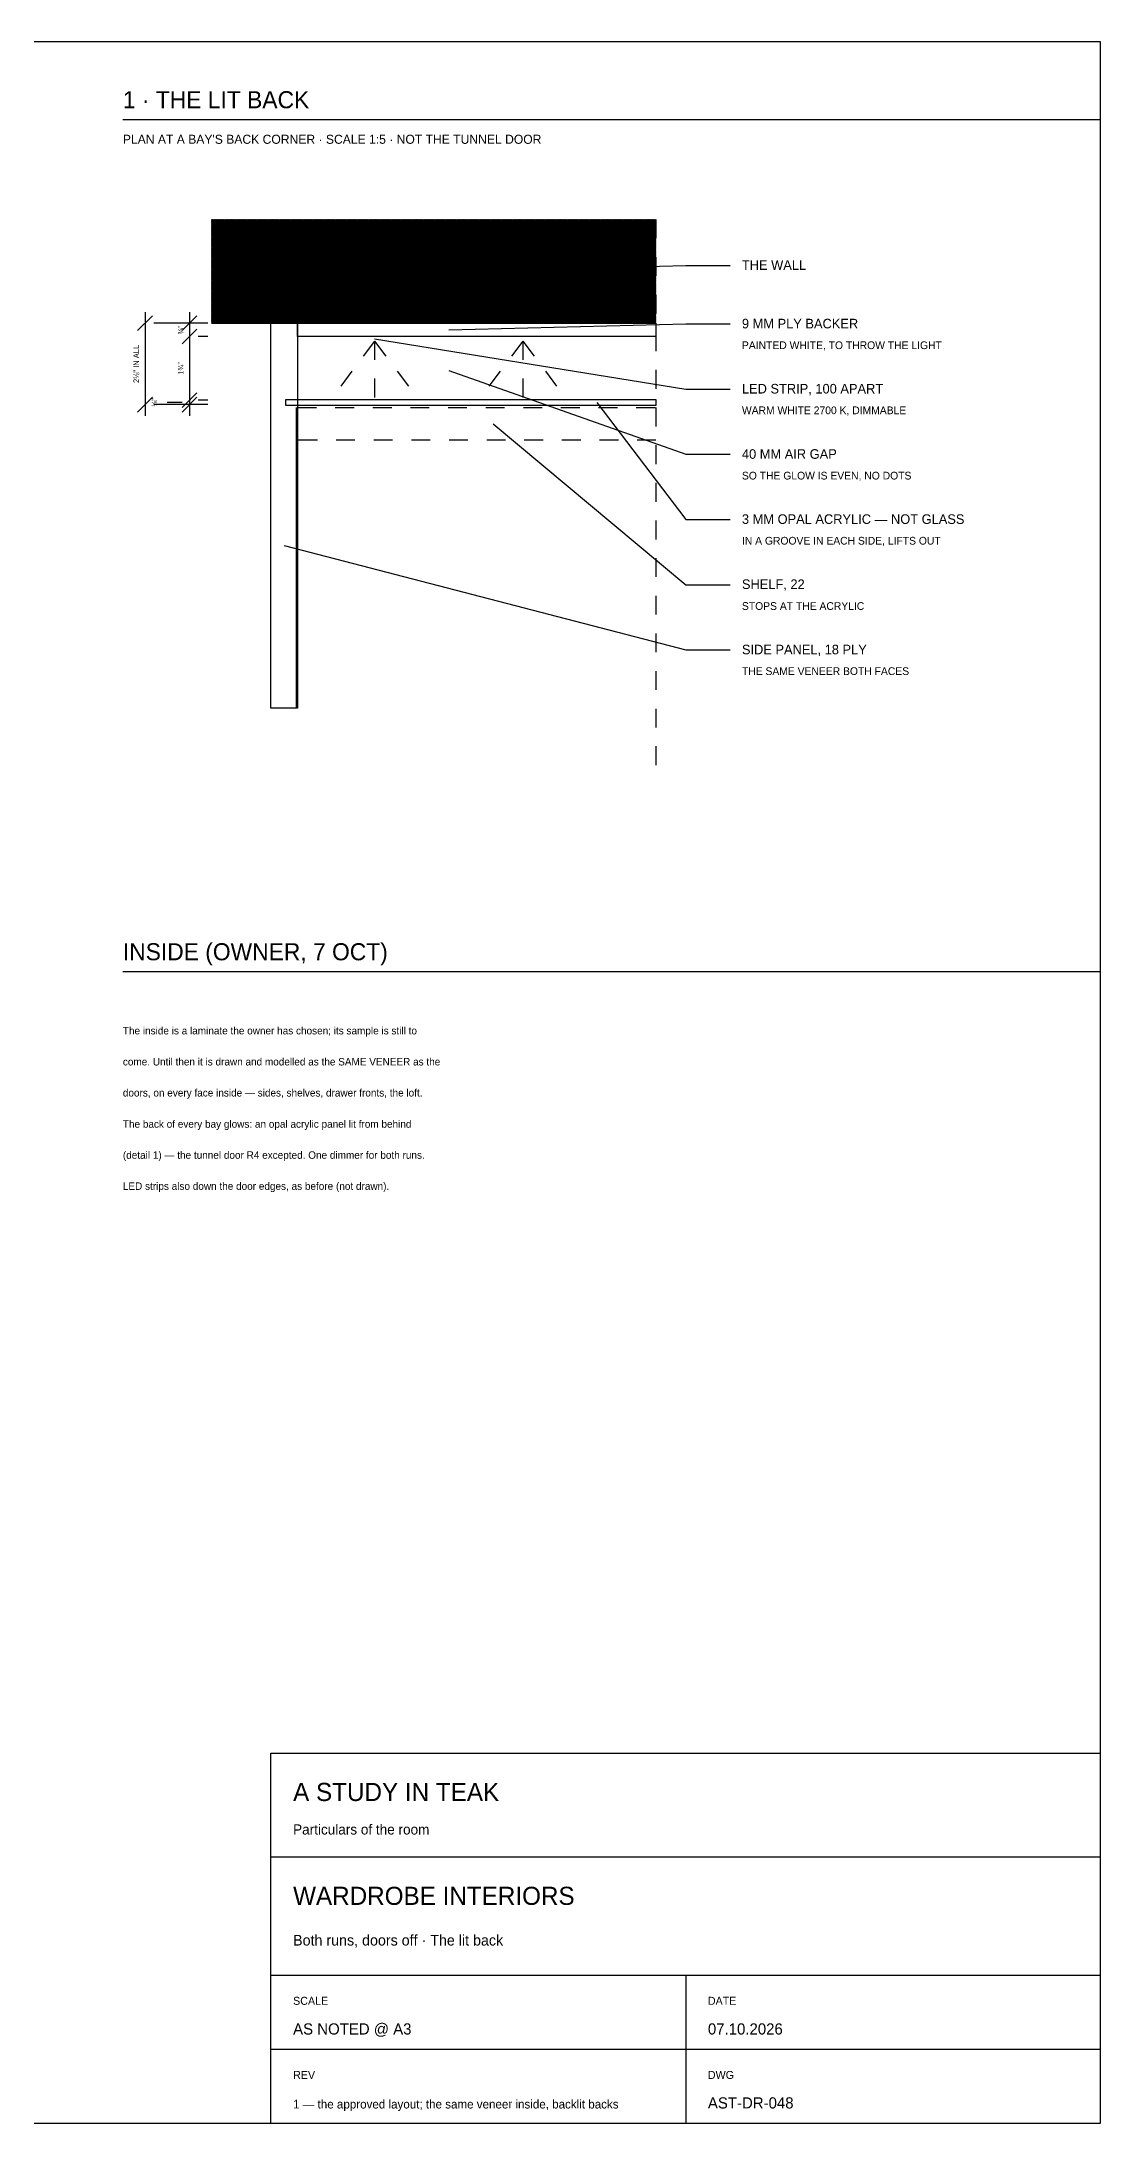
# Model space of a CAD drawing. Header units: inches. Extents: x 0.3 to 16.2, y 0.3 to 11.4.
# Drawn here: x 10.59 to 16.22, y 0.31 to 11.38 of the extents above; entities that cross this region are included whole.
import ezdxf
from ezdxf.enums import TextEntityAlignment as Align

# ---------------------------------------------------------------- set-up
doc = ezdxf.new("R2010")
doc.units = ezdxf.units.IN
doc.header["$LTSCALE"] = 0.009843
doc.header["$MEASUREMENT"] = 0
doc.linetypes.add('DASHED', pattern=[0.6, 0.5, -0.1])
for name, color, linetype in [('GEOMETRY', 7, 'Continuous'), ('HATCH', 8, 'Continuous'), ('TEXT', 7, 'Continuous')]:
    doc.layers.add(name, color=color, linetype=linetype)

msp = doc.modelspace()

# ---------------------------------------------------------------- hatches: boundary and pattern name
at = {"layer": 'HATCH'}
h = msp.add_hatch(dxfattribs=at)
h.set_pattern_fill('ANSI31', scale=0.015748031)
h.paths.add_polyline_path([(11.496, 10.433), (13.858, 10.433), (13.858, 9.882), (11.496, 9.882), (11.496, 10.433)])

# ---------------------------------------------------------------- linework, layer by layer
at = {"layer": 'GEOMETRY'}
for p, q in [((11.024, 10.965), (16.22, 10.965)), ((11.102, 9.843), (11.181, 9.921)), ((11.142, 9.941), (11.142, 9.39)), ((11.476, 9.882), (11.189, 9.882)), ((11.339, 9.843), (11.417, 9.921)), ((11.339, 9.772), (11.417, 9.85)), ((11.378, 9.941), (11.378, 9.39)), ((11.476, 9.882), (11.425, 9.882)), ((11.496, 9.882), (13.858, 9.882)), ((11.476, 9.811), (11.425, 9.811)), ((11.102, 9.409), (11.181, 9.488)), ((11.476, 9.449), (11.189, 9.449)), ((11.339, 9.433), (11.417, 9.512)), ((11.339, 9.409), (11.417, 9.488)), ((11.476, 9.472), (11.425, 9.472)), ((11.476, 9.449), (11.425, 9.449)), ((11.945, 9.433), (11.945, 7.835)), ((11.024, 6.437), (16.22, 6.437)), ((11.811, 1.732), (16.22, 1.732)), ((11.811, 1.102), (16.22, 1.102)), ((14.016, 1.102), (14.016, 0.315)), ((11.811, 0.709), (16.22, 0.709))]:
    msp.add_line(p, q, dxfattribs=at)
at = {"layer": 'GEOMETRY', "linetype": 'DASHED'}
msp.add_line((11.339, 9.461), (11.26, 9.461), dxfattribs=at)
at = {"layer": 'GEOMETRY'}
for points in [[(0.315, 11.378), (16.22, 11.378), (16.22, 0.315), (0.315, 0.315), (0.315, 11.378)], [(12.756, 10.157), (14.016, 10.189), (14.252, 10.189)], [(11.811, 9.882), (11.953, 9.882), (11.953, 7.835), (11.811, 7.835), (11.811, 9.882)], [(11.953, 9.882), (13.858, 9.882), (13.858, 9.811), (11.953, 9.811), (11.953, 9.882)], [(12.756, 9.846), (14.016, 9.878), (14.252, 9.878)], [(12.362, 9.799), (14.016, 9.531), (14.252, 9.531)], [(12.756, 9.63), (14.016, 9.185), (14.252, 9.185)], [(11.89, 9.476), (13.858, 9.476), (13.858, 9.445), (11.89, 9.445), (11.89, 9.476)], [(13.543, 9.461), (14.016, 8.839), (14.252, 8.839)], [(12.992, 9.346), (14.016, 8.492), (14.252, 8.492)], [(11.882, 8.701), (14.016, 8.146), (14.252, 8.146)], [(11.811, 2.283), (16.22, 2.283), (16.22, 0.315), (11.811, 0.315), (11.811, 2.283)]]:
    msp.add_lwpolyline(points, dxfattribs=at)
at = {"layer": 'GEOMETRY', "linetype": 'DASHED'}
for points in [[(13.858, 10.433), (13.858, 7.52)], [(12.362, 9.787), (12.126, 9.472)], [(12.362, 9.787), (12.598, 9.472)], [(12.362, 9.787), (12.362, 9.472)], [(13.15, 9.787), (12.913, 9.472)], [(13.15, 9.787), (13.386, 9.472)], [(13.15, 9.787), (13.15, 9.472)], [(11.953, 9.433), (13.858, 9.433), (13.858, 9.26), (11.953, 9.26), (11.953, 9.433)]]:
    msp.add_lwpolyline(points, dxfattribs=at)

# ---------------------------------------------------------------- texts
at = {"layer": 'TEXT'}
for s, height, p in [('1 · THE LIT BACK', 0.09071, (11.024, 11.024)), ("PLAN AT A BAY'S BACK CORNER · SCALE 1:5 · NOT THE TUNNEL DOOR", 0.04819, (11.024, 10.835)), ('THE WALL', 0.051, (14.315, 10.165)), ('9 MM PLY BACKER', 0.05102, (14.315, 9.854)), ('PAINTED WHITE, TO THROW THE LIGHT', 0.0411, (14.315, 9.744)), ('LED STRIP, 100 APART', 0.05102, (14.315, 9.508)), ('WARM WHITE 2700 K, DIMMABLE', 0.0411, (14.315, 9.398)), ('40 MM AIR GAP', 0.05102, (14.315, 9.161)), ('SO THE GLOW IS EVEN, NO DOTS', 0.0411, (14.315, 9.051)), ('3 MM OPAL ACRYLIC — NOT GLASS', 0.05102, (14.315, 8.815)), ('IN A GROOVE IN EACH SIDE, LIFTS OUT', 0.0411, (14.315, 8.705)), ('SHELF, 22', 0.051, (14.315, 8.469)), ('STOPS AT THE ACRYLIC', 0.0411, (14.315, 8.358)), ('SIDE PANEL, 18 PLY', 0.05102, (14.315, 8.122)), ('THE SAME VENEER BOTH FACES', 0.0411, (14.315, 8.012)), ('INSIDE (OWNER, 7 OCT)', 0.09071, (11.024, 6.496)), ('The inside is a laminate the owner has chosen; its sample is still to', 0.03969, (11.024, 6.102)), ('come. Until then it is drawn and modelled as the SAME VENEER as the', 0.03969, (11.024, 5.937)), ('doors, on every face inside — sides, shelves, drawer fronts, the loft.', 0.03969, (11.024, 5.772)), ('The back of every bay glows: an opal acrylic panel lit from behind', 0.03969, (11.024, 5.606)), ('(detail 1) — the tunnel door R4 excepted. One dimmer for both runs.', 0.03969, (11.024, 5.441)), ('LED strips also down the door edges, as before (not drawn).', 0.03969, (11.024, 5.276)), ('A STUDY IN TEAK', 0.09638, (11.929, 2.028)), ('Particulars of the room', 0.05386, (11.929, 1.85)), ('WARDROBE INTERIORS', 0.09638, (11.929, 1.476)), ('Both runs, doors off · The lit back', 0.05669, (11.929, 1.26)), ('SCALE', 0.0425, (11.929, 0.945)), ('DATE', 0.0425, (14.134, 0.945)), ('AS NOTED @ A3', 0.05953, (11.929, 0.787)), ('07.10.2026', 0.0595, (14.134, 0.787)), ('REV', 0.0425, (11.929, 0.551)), ('DWG', 0.0425, (14.134, 0.551)), ('AST-DR-048', 0.0595, (14.134, 0.394)), ('1 — the approved layout; the same veneer inside, backlit backs', 0.04609, (11.929, 0.394))]:
    msp.add_text(s, height=height, dxfattribs=at).set_placement(p)
for s, height, p in [('⅜"', 0.0283, (11.346, 9.846)), ('2⅛" IN ALL', 0.0298, (11.11, 9.665)), ('1¾"', 0.0283, (11.346, 9.642)), ('⅛"', 0.0283, (11.205, 9.461))]:
    msp.add_text(s, height=height, rotation=90, dxfattribs=at).set_placement(p, align=Align.CENTER)

doc.saveas('drawing.dxf')
